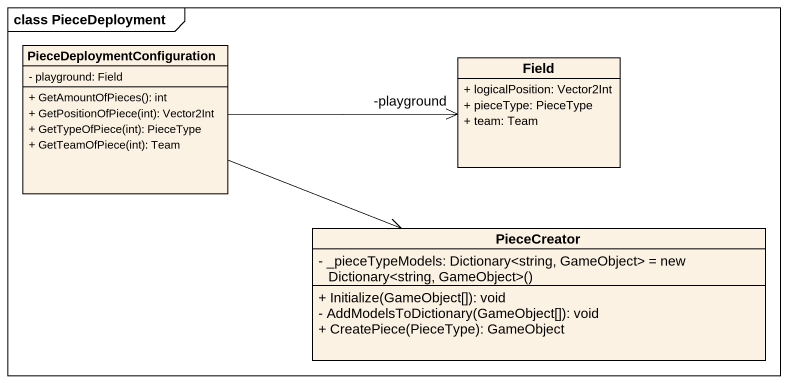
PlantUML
@startuml
mainframe class PieceDeployment
hide circle
hide empty members
skinparam classAttributeIconSize 0
class PieceDeploymentConfiguration {
  - playground: Field
  + GetAmountOfPieces(): int
  + GetPositionOfPiece(int): Vector2Int
  + GetTypeOfPiece(int): PieceType
  + GetTeamOfPiece(int): Team
}
class Field {
  + logicalPosition: Vector2Int
  + pieceType: PieceType
  + team: Team
}
class PieceCreator {
  {field} - _pieceTypeModels: Dictionary<string, GameObject> = new Dictionary<string, GameObject>()
  + Initialize(GameObject[]): void
  - AddModelsToDictionary(GameObject[]): void
  + CreatePiece(PieceType): GameObject
}
PieceDeploymentConfiguration -right-> "-playground" Field
PieceDeploymentConfiguration -right-> PieceCreator
@enduml
